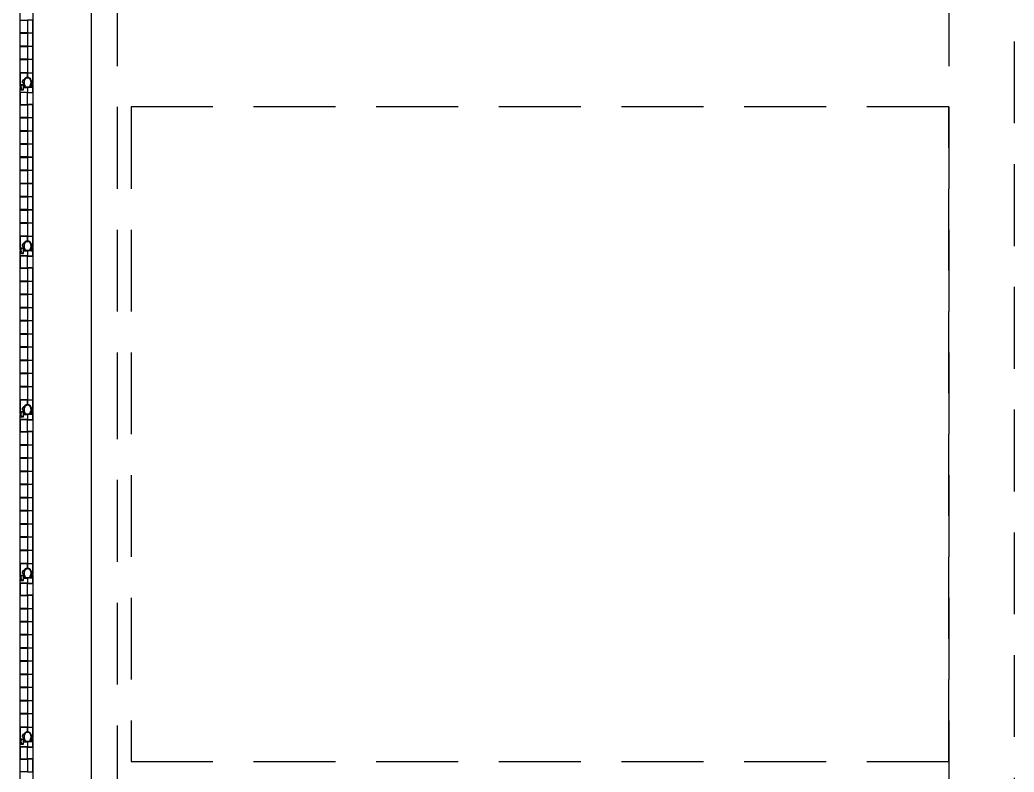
# Model space of a CAD drawing. Header units: millimetres. Extents: x -10134 to 185601, y -10232 to 93662.
# Drawn here: x 29965 to 33005, y 44478 to 46777 of the extents above; entities that cross this region are included whole.
import ezdxf

# ---------------------------------------------------------------- set-up
doc = ezdxf.new("R2010")
doc.units = ezdxf.units.MM
doc.header["$LTSCALE"] = 100
doc.linetypes.add('B0403', pattern=[3.75, 2.5, -1.25])
for name, color, linetype in [('A--L21', 8, 'Continuous'), ('A--L32', 8, 'Continuous'), ('AL$7A---_STRAMIEN', 1, 'Continuous')]:
    doc.layers.add(name, color=color, linetype=linetype)

msp = doc.modelspace()

# ---------------------------------------------------------------- linework, layer by layer
at = {"layer": 'A--L21', "linetype": 'B0403'}
for p, q in [((30264, 45510.6), (30264, 87810.6)), ((30264, 18120.6), (30264, 45510.6))]:
    msp.add_line(p, q, dxfattribs=at)
at = {"layer": 'A--L21'}
for points in [[(29965.3, 47070), (29965.3, 46572.8), (29968.2, 46572.8, 0.615588), (29969.5, 46575.2, -0.001528), (29968.6, 46576.4, -0.603288), (29969.6, 46578.7), (29974.7, 46578.7, -0.414214), (29974.9, 46578.5), (29974.9, 46571.5, 0.414214), (29975.1, 46571.3), (29978.9, 46571.3, 0.230022), (29980.3, 46572.1, 0.182419), (29980.4, 46573.4, -0.086574), (29977.9, 46582.6)], [(29977.7, 46582.7, -0.786352), (29979.8, 46594.6, 0.289246), (29980, 46594.7, -0.649582), (29997.3, 46595.5, -0.228645), (29997.8, 46575.9, 0.241202), (29998, 46572.3, 0.267949), (29999.7, 46571.3), (30003.2, 46571.3, 0.414214), (30004.8, 46572.8), (30004.8, 46582.5), (30006, 46582.5), (30006, 47079.7)], [(29977.7, 46082.7, -0.786352), (29979.8, 46094.6, 0.289246), (29980, 46094.7, -0.649582), (29997.3, 46095.5, -0.228645), (29997.8, 46075.9, 0.241202), (29998, 46072.3, 0.267949), (29999.7, 46071.3), (30003.2, 46071.3, 0.414214), (30004.8, 46072.8), (30004.8, 46082.5), (30006, 46082.5), (30006, 46579.7), (30005, 46579.7), (30005, 46571.6), (29998.7, 46571.6, -0.614899), (29996.9, 46575.1, 0.235201), (29997.2, 46595.4, 0.299118), (29988.8, 46600.8, 0.299118), (29980.5, 46595.4, 0.235201), (29980.7, 46575.1, -0.614899), (29978.9, 46571.6), (29974.9, 46571.6), (29974.9, 46564.2), (29969.7, 46564.2, -0.538226), (29968.4, 46566.3, -0.051879), (29969.6, 46567.5, 0.668905), (29968.4, 46570), (29965.3, 46570), (29965.3, 46072.8), (29968.2, 46072.8, 0.615588), (29969.5, 46075.2, -0.001528), (29968.6, 46076.4, -0.603288), (29969.6, 46078.7), (29974.7, 46078.7, -0.414214), (29974.9, 46078.5), (29974.9, 46071.5, 0.414214), (29975.1, 46071.3), (29978.9, 46071.3, 0.230022), (29980.3, 46072.1, 0.182419), (29980.4, 46073.4, -0.086574), (29977.9, 46082.6)], [(29981.5, 46595, -0.299118), (29988.8, 46599.8, -0.299118), (29996.2, 46595, -0.232962), (29996.1, 46575.7, 0.291468), (29995.9, 46572.2, -0.569521), (29995.5, 46571.6), (29982.2, 46571.6, -0.569521), (29981.8, 46572.2, 0.280699), (29981.6, 46575.6, -0.235201), (29981.4, 46594.9, -0.235201)], [(29998.2, 46595.9, -0.228645), (29998.8, 46575.5, 0.106177), (29998.5, 46574.3, 0.414214), (30000.4, 46572.3), (30002.2, 46572.3, 0.414214), (30003.8, 46573.9), (30003.8, 46583.5), (30005, 46583.5), (30005, 46588.6), (30005, 46614.3), (29989, 46614.3), (29989, 46601.8, -0.279737), (29998.2, 46595.9)], [(29998.2, 46095.9, -0.228645), (29998.8, 46075.5, 0.106177), (29998.5, 46074.3, 0.414214), (30000.4, 46072.3), (30002.2, 46072.3, 0.414214), (30003.8, 46073.9), (30003.8, 46083.5), (30005, 46083.5), (30005, 46088.6), (30005, 46114.3), (29989, 46114.3), (29989, 46101.8, -0.279737), (29998.2, 46095.9)], [(29977.7, 45582.7, -0.786352), (29979.8, 45594.6, 0.289246), (29980, 45594.7, -0.649582), (29997.3, 45595.5, -0.228645), (29997.8, 45575.9, 0.241202), (29998, 45572.3, 0.267949), (29999.7, 45571.3), (30003.2, 45571.3, 0.414214), (30004.8, 45572.8), (30004.8, 45582.5), (30006, 45582.5), (30006, 46079.7), (30005, 46079.7), (30005, 46071.6), (29998.7, 46071.6, -0.614899), (29996.9, 46075.1, 0.235201), (29997.2, 46095.4, 0.299118), (29988.8, 46100.8, 0.299118), (29980.5, 46095.4, 0.235201), (29980.7, 46075.1, -0.614899), (29978.9, 46071.6), (29974.9, 46071.6), (29974.9, 46064.2), (29969.7, 46064.2, -0.538226), (29968.4, 46066.3, -0.051879), (29969.6, 46067.5, 0.668905), (29968.4, 46070), (29965.3, 46070), (29965.3, 45572.8), (29968.2, 45572.8, 0.615588), (29969.5, 45575.2, -0.001528), (29968.6, 45576.4, -0.603288), (29969.6, 45578.7), (29974.7, 45578.7, -0.414214), (29974.9, 45578.5), (29974.9, 45571.5, 0.414214), (29975.1, 45571.3), (29978.9, 45571.3, 0.230022), (29980.3, 45572.1, 0.182419), (29980.4, 45573.4, -0.086574), (29977.9, 45582.6)], [(29981.5, 46095, -0.299118), (29988.8, 46099.8, -0.299118), (29996.2, 46095, -0.232962), (29996.1, 46075.7, 0.291468), (29995.9, 46072.2, -0.569521), (29995.5, 46071.6), (29982.2, 46071.6, -0.569521), (29981.8, 46072.2, 0.280699), (29981.6, 46075.6, -0.235201), (29981.4, 46094.9, -0.235201)], [(29977.7, 45082.7, -0.786352), (29979.8, 45094.6, 0.289246), (29980, 45094.7, -0.649582), (29997.3, 45095.5, -0.228645), (29997.8, 45075.9, 0.241202), (29998, 45072.3, 0.267949), (29999.7, 45071.3), (30003.2, 45071.3, 0.414214), (30004.8, 45072.8), (30004.8, 45082.5), (30006, 45082.5), (30006, 45579.7), (30005, 45579.7), (30005, 45571.6), (29998.7, 45571.6, -0.614899), (29996.9, 45575.1, 0.235201), (29997.2, 45595.4, 0.299118), (29988.8, 45600.8, 0.299118), (29980.5, 45595.4, 0.235201), (29980.7, 45575.1, -0.614899), (29978.9, 45571.6), (29974.9, 45571.6), (29974.9, 45564.2), (29969.7, 45564.2, -0.538226), (29968.4, 45566.3, -0.051879), (29969.6, 45567.5, 0.668905), (29968.4, 45570), (29965.3, 45570), (29965.3, 45072.8), (29968.2, 45072.8, 0.615588), (29969.5, 45075.2, -0.001528), (29968.6, 45076.4, -0.603288), (29969.6, 45078.7), (29974.7, 45078.7, -0.414214), (29974.9, 45078.5), (29974.9, 45071.5, 0.414214), (29975.1, 45071.3), (29978.9, 45071.3, 0.230022), (29980.3, 45072.1, 0.182419), (29980.4, 45073.4, -0.086574), (29977.9, 45082.6)], [(29981.5, 45595, -0.299118), (29988.8, 45599.8, -0.299118), (29996.2, 45595, -0.232962), (29996.1, 45575.7, 0.291468), (29995.9, 45572.2, -0.569521), (29995.5, 45571.6), (29982.2, 45571.6, -0.569521), (29981.8, 45572.2, 0.280699), (29981.6, 45575.6, -0.235201), (29981.4, 45594.9, -0.235201)], [(29998.2, 45595.9, -0.228645), (29998.8, 45575.5, 0.106177), (29998.5, 45574.3, 0.414214), (30000.4, 45572.3), (30002.2, 45572.3, 0.414214), (30003.8, 45573.9), (30003.8, 45583.5), (30005, 45583.5), (30005, 45588.6), (30005, 45614.3), (29989, 45614.3), (29989, 45601.8, -0.279737), (29998.2, 45595.9)], [(29998.2, 45095.9, -0.228645), (29998.8, 45075.5, 0.106177), (29998.5, 45074.3, 0.414214), (30000.4, 45072.3), (30002.2, 45072.3, 0.414214), (30003.8, 45073.9), (30003.8, 45083.5), (30005, 45083.5), (30005, 45088.6), (30005, 45114.3), (29989, 45114.3), (29989, 45101.8, -0.279737), (29998.2, 45095.9)], [(29977.7, 44582.7, -0.786352), (29979.8, 44594.6, 0.289246), (29980, 44594.7, -0.649582), (29997.3, 44595.5, -0.228645), (29997.8, 44575.9, 0.241202), (29998, 44572.3, 0.267949), (29999.7, 44571.3), (30003.2, 44571.3, 0.414214), (30004.8, 44572.8), (30004.8, 44582.5), (30006, 44582.5), (30006, 45079.7), (30005, 45079.7), (30005, 45071.6), (29998.7, 45071.6, -0.614899), (29996.9, 45075.1, 0.235201), (29997.2, 45095.4, 0.299118), (29988.8, 45100.8, 0.299118), (29980.5, 45095.4, 0.235201), (29980.7, 45075.1, -0.614899), (29978.9, 45071.6), (29974.9, 45071.6), (29974.9, 45064.2), (29969.7, 45064.2, -0.538226), (29968.4, 45066.3, -0.051879), (29969.6, 45067.5, 0.668905), (29968.4, 45070), (29965.3, 45070), (29965.3, 44572.8), (29968.2, 44572.8, 0.615588), (29969.5, 44575.2, -0.001528), (29968.6, 44576.4, -0.603288), (29969.6, 44578.7), (29974.7, 44578.7, -0.414214), (29974.9, 44578.5), (29974.9, 44571.5, 0.414214), (29975.1, 44571.3), (29978.9, 44571.3, 0.230022), (29980.3, 44572.1, 0.182419), (29980.4, 44573.4, -0.086574), (29977.9, 44582.6)], [(29981.5, 45095, -0.299118), (29988.8, 45099.8, -0.299118), (29996.2, 45095, -0.232962), (29996.1, 45075.7, 0.291468), (29995.9, 45072.2, -0.569521), (29995.5, 45071.6), (29982.2, 45071.6, -0.569521), (29981.8, 45072.2, 0.280699), (29981.6, 45075.6, -0.235201), (29981.4, 45094.9, -0.235201)], [(30006, 44082.5), (30006, 44579.7), (30005, 44579.7), (30005, 44571.6), (29998.7, 44571.6, -0.614899), (29996.9, 44575.1, 0.235201), (29997.2, 44595.4, 0.299118), (29988.8, 44600.8, 0.299118), (29980.5, 44595.4, 0.235201), (29980.7, 44575.1, -0.614899), (29978.9, 44571.6), (29974.9, 44571.6), (29974.9, 44564.2), (29969.7, 44564.2, -0.538226), (29968.4, 44566.3, -0.051879), (29969.6, 44567.5, 0.668905), (29968.4, 44570), (29965.3, 44570), (29965.3, 44072.8)], [(29981.5, 44595, -0.299118), (29988.8, 44599.8, -0.299118), (29996.2, 44595, -0.232962), (29996.1, 44575.7, 0.291468), (29995.9, 44572.2, -0.569521), (29995.5, 44571.6), (29982.2, 44571.6, -0.569521), (29981.8, 44572.2, 0.280699), (29981.6, 44575.6, -0.235201), (29981.4, 44594.9, -0.235201)], [(29998.2, 44595.9, -0.228645), (29998.8, 44575.5, 0.106177), (29998.5, 44574.3, 0.414214), (30000.4, 44572.3), (30002.2, 44572.3, 0.414214), (30003.8, 44573.9), (30003.8, 44583.5), (30005, 44583.5), (30005, 44588.6), (30005, 44614.3), (29989, 44614.3), (29989, 44601.8, -0.279737), (29998.2, 44595.9)]]:
    msp.add_lwpolyline(points, format="xyb", dxfattribs=at)
for points in [[(29988.4, 46737), (29966.3, 46737), (29966.3, 46776.2), (29988.4, 46776.2)], [(30005, 46776.2), (29989, 46776.2), (29989, 46737), (30005, 46737)], [(29988.4, 46696.8), (29966.3, 46696.8), (29966.3, 46736), (29988.4, 46736)], [(30005, 46736), (29989, 46736), (29989, 46696.8), (30005, 46696.8)], [(29988.4, 46656.5), (29966.3, 46656.5), (29966.3, 46695.7), (29988.4, 46695.7)], [(30005, 46695.7), (29989, 46695.7), (29989, 46656.5), (30005, 46656.5)], [(29988.4, 46615.3), (29966.3, 46615.3), (29966.3, 46655.5), (29988.4, 46655.5)], [(30005, 46655.5), (29989, 46655.5), (29989, 46615.3), (30005, 46615.3)], [(30005, 46570.5), (29989, 46570.5), (29989, 46555.3), (30005, 46555.3)], [(29966.3, 46554.3), (29966.3, 46518.6), (29988.4, 46518.6), (29988.4, 46554.3)], [(30005, 46518.6), (29989, 46518.6), (29989, 46554.3), (30005, 46554.3)], [(29988.4, 46478.3), (29966.3, 46478.3), (29966.3, 46517.5), (29988.4, 46517.5)], [(30005, 46517.5), (29989, 46517.5), (29989, 46478.3), (30005, 46478.3)], [(29988.4, 46438.1), (29966.3, 46438.1), (29966.3, 46477.3), (29988.4, 46477.3)], [(30005, 46477.3), (29989, 46477.3), (29989, 46438.1), (30005, 46438.1)], [(29988.4, 46397.9), (29966.3, 46397.9), (29966.3, 46437.1), (29988.4, 46437.1)], [(30005, 46437.1), (29989, 46437.1), (29989, 46397.9), (30005, 46397.9)], [(29988.4, 46357.7), (29966.3, 46357.7), (29966.3, 46396.9), (29988.4, 46396.9)], [(30005, 46396.9), (29989, 46396.9), (29989, 46357.7), (30005, 46357.7)], [(29988.4, 46317.4), (29966.3, 46317.4), (29966.3, 46356.6), (29988.4, 46356.6)], [(30005, 46356.6), (29989, 46356.6), (29989, 46317.4), (30005, 46317.4)], [(29988.4, 46277.2), (29966.3, 46277.2), (29966.3, 46316.4), (29988.4, 46316.4)], [(30005, 46316.4), (29989, 46316.4), (29989, 46277.2), (30005, 46277.2)], [(29988.4, 46237), (29966.3, 46237), (29966.3, 46276.2), (29988.4, 46276.2)], [(30005, 46276.2), (29989, 46276.2), (29989, 46237), (30005, 46237)], [(29988.4, 46196.8), (29966.3, 46196.8), (29966.3, 46236), (29988.4, 46236)], [(30005, 46236), (29989, 46236), (29989, 46196.8), (30005, 46196.8)], [(29988.4, 46156.5), (29966.3, 46156.5), (29966.3, 46195.7), (29988.4, 46195.7)], [(30005, 46195.7), (29989, 46195.7), (29989, 46156.5), (30005, 46156.5)], [(29988.4, 46115.3), (29966.3, 46115.3), (29966.3, 46155.5), (29988.4, 46155.5)], [(30005, 46155.5), (29989, 46155.5), (29989, 46115.3), (30005, 46115.3)], [(29966.3, 46054.3), (29966.3, 46018.6), (29988.4, 46018.6), (29988.4, 46054.3)], [(30005, 46070.5), (29989, 46070.5), (29989, 46055.3), (30005, 46055.3)], [(30005, 46018.6), (29989, 46018.6), (29989, 46054.3), (30005, 46054.3)], [(29988.4, 45978.3), (29966.3, 45978.3), (29966.3, 46017.5), (29988.4, 46017.5)], [(30005, 46017.5), (29989, 46017.5), (29989, 45978.3), (30005, 45978.3)], [(29988.4, 45938.1), (29966.3, 45938.1), (29966.3, 45977.3), (29988.4, 45977.3)], [(30005, 45977.3), (29989, 45977.3), (29989, 45938.1), (30005, 45938.1)], [(29988.4, 45897.9), (29966.3, 45897.9), (29966.3, 45937.1), (29988.4, 45937.1)], [(30005, 45937.1), (29989, 45937.1), (29989, 45897.9), (30005, 45897.9)], [(29988.4, 45857.7), (29966.3, 45857.7), (29966.3, 45896.9), (29988.4, 45896.9)], [(30005, 45896.9), (29989, 45896.9), (29989, 45857.7), (30005, 45857.7)], [(29988.4, 45817.4), (29966.3, 45817.4), (29966.3, 45856.6), (29988.4, 45856.6)], [(30005, 45856.6), (29989, 45856.6), (29989, 45817.4), (30005, 45817.4)], [(29988.4, 45777.2), (29966.3, 45777.2), (29966.3, 45816.4), (29988.4, 45816.4)], [(30005, 45816.4), (29989, 45816.4), (29989, 45777.2), (30005, 45777.2)], [(29988.4, 45737), (29966.3, 45737), (29966.3, 45776.2), (29988.4, 45776.2)], [(30005, 45776.2), (29989, 45776.2), (29989, 45737), (30005, 45737)], [(29988.4, 45696.8), (29966.3, 45696.8), (29966.3, 45736), (29988.4, 45736)], [(30005, 45736), (29989, 45736), (29989, 45696.8), (30005, 45696.8)], [(29988.4, 45656.5), (29966.3, 45656.5), (29966.3, 45695.7), (29988.4, 45695.7)], [(30005, 45695.7), (29989, 45695.7), (29989, 45656.5), (30005, 45656.5)], [(29988.4, 45615.3), (29966.3, 45615.3), (29966.3, 45655.5), (29988.4, 45655.5)], [(30005, 45655.5), (29989, 45655.5), (29989, 45615.3), (30005, 45615.3)], [(30005, 45570.5), (29989, 45570.5), (29989, 45555.3), (30005, 45555.3)], [(29966.3, 45554.3), (29966.3, 45518.6), (29988.4, 45518.6), (29988.4, 45554.3)], [(30005, 45518.6), (29989, 45518.6), (29989, 45554.3), (30005, 45554.3)], [(29988.4, 45478.3), (29966.3, 45478.3), (29966.3, 45517.5), (29988.4, 45517.5)], [(30005, 45517.5), (29989, 45517.5), (29989, 45478.3), (30005, 45478.3)], [(29988.4, 45438.1), (29966.3, 45438.1), (29966.3, 45477.3), (29988.4, 45477.3)], [(30005, 45477.3), (29989, 45477.3), (29989, 45438.1), (30005, 45438.1)], [(29988.4, 45397.9), (29966.3, 45397.9), (29966.3, 45437.1), (29988.4, 45437.1)], [(30005, 45437.1), (29989, 45437.1), (29989, 45397.9), (30005, 45397.9)], [(29988.4, 45357.7), (29966.3, 45357.7), (29966.3, 45396.9), (29988.4, 45396.9)], [(30005, 45396.9), (29989, 45396.9), (29989, 45357.7), (30005, 45357.7)], [(29988.4, 45317.4), (29966.3, 45317.4), (29966.3, 45356.6), (29988.4, 45356.6)], [(30005, 45356.6), (29989, 45356.6), (29989, 45317.4), (30005, 45317.4)], [(29988.4, 45277.2), (29966.3, 45277.2), (29966.3, 45316.4), (29988.4, 45316.4)], [(30005, 45316.4), (29989, 45316.4), (29989, 45277.2), (30005, 45277.2)], [(29988.4, 45237), (29966.3, 45237), (29966.3, 45276.2), (29988.4, 45276.2)], [(30005, 45276.2), (29989, 45276.2), (29989, 45237), (30005, 45237)], [(29988.4, 45196.8), (29966.3, 45196.8), (29966.3, 45236), (29988.4, 45236)], [(30005, 45236), (29989, 45236), (29989, 45196.8), (30005, 45196.8)], [(29988.4, 45156.5), (29966.3, 45156.5), (29966.3, 45195.7), (29988.4, 45195.7)], [(30005, 45195.7), (29989, 45195.7), (29989, 45156.5), (30005, 45156.5)], [(29988.4, 45115.3), (29966.3, 45115.3), (29966.3, 45155.5), (29988.4, 45155.5)], [(30005, 45155.5), (29989, 45155.5), (29989, 45115.3), (30005, 45115.3)], [(29966.3, 45054.3), (29966.3, 45018.6), (29988.4, 45018.6), (29988.4, 45054.3)], [(30005, 45070.5), (29989, 45070.5), (29989, 45055.3), (30005, 45055.3)], [(30005, 45018.6), (29989, 45018.6), (29989, 45054.3), (30005, 45054.3)], [(29988.4, 44978.3), (29966.3, 44978.3), (29966.3, 45017.5), (29988.4, 45017.5)], [(30005, 45017.5), (29989, 45017.5), (29989, 44978.3), (30005, 44978.3)], [(29988.4, 44938.1), (29966.3, 44938.1), (29966.3, 44977.3), (29988.4, 44977.3)], [(30005, 44977.3), (29989, 44977.3), (29989, 44938.1), (30005, 44938.1)], [(29988.4, 44897.9), (29966.3, 44897.9), (29966.3, 44937.1), (29988.4, 44937.1)], [(30005, 44937.1), (29989, 44937.1), (29989, 44897.9), (30005, 44897.9)], [(29988.4, 44857.7), (29966.3, 44857.7), (29966.3, 44896.9), (29988.4, 44896.9)], [(30005, 44896.9), (29989, 44896.9), (29989, 44857.7), (30005, 44857.7)], [(29988.4, 44817.4), (29966.3, 44817.4), (29966.3, 44856.6), (29988.4, 44856.6)], [(30005, 44856.6), (29989, 44856.6), (29989, 44817.4), (30005, 44817.4)], [(29988.4, 44777.2), (29966.3, 44777.2), (29966.3, 44816.4), (29988.4, 44816.4)], [(30005, 44816.4), (29989, 44816.4), (29989, 44777.2), (30005, 44777.2)], [(29988.4, 44737), (29966.3, 44737), (29966.3, 44776.2), (29988.4, 44776.2)], [(30005, 44776.2), (29989, 44776.2), (29989, 44737), (30005, 44737)], [(29988.4, 44696.8), (29966.3, 44696.8), (29966.3, 44736), (29988.4, 44736)], [(30005, 44736), (29989, 44736), (29989, 44696.8), (30005, 44696.8)], [(29988.4, 44656.5), (29966.3, 44656.5), (29966.3, 44695.7), (29988.4, 44695.7)], [(30005, 44695.7), (29989, 44695.7), (29989, 44656.5), (30005, 44656.5)], [(29988.4, 44615.3), (29966.3, 44615.3), (29966.3, 44655.5), (29988.4, 44655.5)], [(30005, 44655.5), (29989, 44655.5), (29989, 44615.3), (30005, 44615.3)], [(30005, 44570.5), (29989, 44570.5), (29989, 44555.3), (30005, 44555.3)], [(29966.3, 44554.3), (29966.3, 44518.6), (29988.4, 44518.6), (29988.4, 44554.3)], [(30005, 44518.6), (29989, 44518.6), (29989, 44554.3), (30005, 44554.3)], [(29988.4, 44478.3), (29966.3, 44478.3), (29966.3, 44517.5), (29988.4, 44517.5)], [(30005, 44517.5), (29989, 44517.5), (29989, 44478.3), (30005, 44478.3)]]:
    msp.add_lwpolyline(points, close=True, dxfattribs=at)
for points in [[(29969.6, 46579.7), (29975.7, 46579.7, -0.414214), (29975.9, 46579.5), (29975.9, 46572.3), (29978.4, 46572.3, 0.552588), (29979.3, 46573.6, -0.086098), (29976.9, 46582, -0.731767), (29979.2, 46595.6, -0.283426), (29988.4, 46601.7), (29988.4, 46614.3), (29966.3, 46614.3), (29966.3, 46588.6), (29966.3, 46573.9), (29968.5, 46573.9, 0.695606), (29968.8, 46574.6, -0.105395), (29967.8, 46575.6, -0.031809), (29967.5, 46576.5, -0.53387)], [(29969.7, 46563.2), (29975.9, 46563.2), (29975.9, 46570.5), (29988.4, 46570.5), (29988.4, 46555.3), (29966.3, 46555.3), (29966.3, 46569), (29968.6, 46569, -0.652088), (29968.9, 46568.3, 0.105395), (29967.9, 46567.3, 0.031809), (29967.5, 46566.4, 0.53387)], [(29969.6, 46079.7), (29975.7, 46079.7, -0.414214), (29975.9, 46079.5), (29975.9, 46072.3), (29978.4, 46072.3, 0.552588), (29979.3, 46073.6, -0.086098), (29976.9, 46082, -0.731767), (29979.2, 46095.6, -0.283426), (29988.4, 46101.7), (29988.4, 46114.3), (29966.3, 46114.3), (29966.3, 46088.6), (29966.3, 46073.9), (29968.5, 46073.9, 0.695606), (29968.8, 46074.6, -0.105395), (29967.8, 46075.6, -0.031809), (29967.5, 46076.5, -0.53387)], [(29969.7, 46063.2), (29975.9, 46063.2), (29975.9, 46070.5), (29988.4, 46070.5), (29988.4, 46055.3), (29966.3, 46055.3), (29966.3, 46069), (29968.6, 46069, -0.652088), (29968.9, 46068.3, 0.105395), (29967.9, 46067.3, 0.031809), (29967.5, 46066.4, 0.53387)], [(29969.6, 45579.7), (29975.7, 45579.7, -0.414214), (29975.9, 45579.5), (29975.9, 45572.3), (29978.4, 45572.3, 0.552588), (29979.3, 45573.6, -0.086098), (29976.9, 45582, -0.731767), (29979.2, 45595.6, -0.283426), (29988.4, 45601.7), (29988.4, 45614.3), (29966.3, 45614.3), (29966.3, 45588.6), (29966.3, 45573.9), (29968.5, 45573.9, 0.695606), (29968.8, 45574.6, -0.105395), (29967.8, 45575.6, -0.031809), (29967.5, 45576.5, -0.53387)], [(29969.7, 45563.2), (29975.9, 45563.2), (29975.9, 45570.5), (29988.4, 45570.5), (29988.4, 45555.3), (29966.3, 45555.3), (29966.3, 45569), (29968.6, 45569, -0.652088), (29968.9, 45568.3, 0.105395), (29967.9, 45567.3, 0.031809), (29967.5, 45566.4, 0.53387)], [(29969.6, 45079.7), (29975.7, 45079.7, -0.414214), (29975.9, 45079.5), (29975.9, 45072.3), (29978.4, 45072.3, 0.552588), (29979.3, 45073.6, -0.086098), (29976.9, 45082, -0.731767), (29979.2, 45095.6, -0.283426), (29988.4, 45101.7), (29988.4, 45114.3), (29966.3, 45114.3), (29966.3, 45088.6), (29966.3, 45073.9), (29968.5, 45073.9, 0.695606), (29968.8, 45074.6, -0.105395), (29967.8, 45075.6, -0.031809), (29967.5, 45076.5, -0.53387)], [(29969.7, 45063.2), (29975.9, 45063.2), (29975.9, 45070.5), (29988.4, 45070.5), (29988.4, 45055.3), (29966.3, 45055.3), (29966.3, 45069), (29968.6, 45069, -0.652088), (29968.9, 45068.3, 0.105395), (29967.9, 45067.3, 0.031809), (29967.5, 45066.4, 0.53387)], [(29969.6, 44579.7), (29975.7, 44579.7, -0.414214), (29975.9, 44579.5), (29975.9, 44572.3), (29978.4, 44572.3, 0.552588), (29979.3, 44573.6, -0.086098), (29976.9, 44582, -0.731767), (29979.2, 44595.6, -0.283426), (29988.4, 44601.7), (29988.4, 44614.3), (29966.3, 44614.3), (29966.3, 44588.6), (29966.3, 44573.9), (29968.5, 44573.9, 0.695606), (29968.8, 44574.6, -0.105395), (29967.8, 44575.6, -0.031809), (29967.5, 44576.5, -0.53387)], [(29969.7, 44563.2), (29975.9, 44563.2), (29975.9, 44570.5), (29988.4, 44570.5), (29988.4, 44555.3), (29966.3, 44555.3), (29966.3, 44569), (29968.6, 44569, -0.652088), (29968.9, 44568.3, 0.105395), (29967.9, 44567.3, 0.031809), (29967.5, 44566.4, 0.53387)]]:
    msp.add_lwpolyline(points, format="xyb", close=True, dxfattribs=at)
at = {"layer": 'A--L21', "linetype": 'B0403'}
msp.add_lwpolyline([(30305, 44510.6), (32805, 44510.6), (32805, 46510.6), (30305, 46510.6)], close=True, dxfattribs=at)
at = {"layer": 'A--L21'}
for centre in [(29977.7, 46582.5), (29977.7, 46082.5), (29977.7, 45582.5), (29977.7, 45082.5), (29977.7, 44582.5)]:
    msp.add_arc(centre, 0.204, 5.5122, 66.5563, dxfattribs=at)
at = {"layer": 'A--L32', "linetype": 'B0403'}
for points in [[(29984, 78210.6), (33005, 78210.6), (33005, 27845.3), (29984, 27845.3)], [(29984, 78010.6), (32805, 78010.6), (32805, 28045.3), (29984, 28045.3)]]:
    msp.add_lwpolyline(points, dxfattribs=at)
at = {"layer": 'AL$7A---_STRAMIEN'}
msp.add_line((30184, 1020.6), (30184, 92366.9), dxfattribs=at)

doc.saveas('drawing.dxf')
